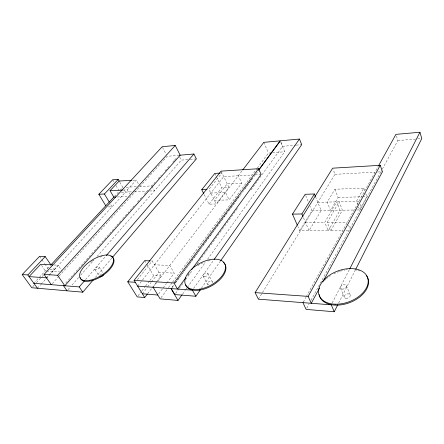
<?xml version="1.0" encoding="UTF-8"?>
<svg xmlns="http://www.w3.org/2000/svg" width="444" height="444" viewBox="0 0 444 444"><rect width="100%" height="100%" fill="white"/><g stroke="black" fill="none" stroke-linecap="round" stroke-linejoin="round"><path stroke-width="0.33" stroke-dasharray="2.22 1.67" d="M338.633 303.102L355.516 269.697M332.195 302.986L349.306 269.697M306.737 308.169L309.052 303.918M311.028 300.272L382.001 169.691M382.334 169.081L397.846 140.537L396.298 135.603M365.756 193.578L366.849 196.614L359.612 209.907L358.48 206.849M303.296 302.031L305.971 297.186M306.305 296.581L378.188 166.45M334.904 189.233L338.089 197.491L330.491 210.423L327.189 202.103L334.904 189.233L363.797 188.112L356.438 201.337L357.57 204.395M330.675 230.836L342.418 210.212L339.172 201.787L327.228 222.316L330.675 230.836L343.134 230.874M328.221 230.83L340.015 210.256L336.752 201.854L324.764 222.327L328.221 230.83L299.706 230.741L297.835 226.434M299.706 230.741L311.988 210.75L310.156 206.321M258.414 299.173L334.998 174.326L333.128 169.403M201.41 288.295L220.041 261.61M193.606 288.456L213.658 260.156M182.462 294.228L185.287 290.287M185.692 289.721L186.907 288.034M187.313 287.473L205.5 262.132M207.52 259.313L284.726 151.759L280.935 142.657M175.58 293.44L178.838 288.966M179.243 288.406L184.132 281.69M185.758 279.454L192.274 270.501M197.158 263.792L237.867 207.848M250.893 189.943L257.004 181.552M257.409 180.991L282.65 146.309L295.582 145.188M188.106 274.525L189.738 272.289M171.895 287.479L173.537 285.248M175.186 283.017L176.834 280.786M177.245 280.231L178.477 278.555M178.893 278L189.594 263.503M190.01 262.942L191.242 261.272M191.653 260.717L192.89 259.041M193.301 258.486L194.539 256.81M194.949 256.255L202.359 246.215M202.769 245.66L204.007 243.989M204.418 243.429L205.655 241.758M206.066 241.197L207.298 239.527M207.714 238.966L208.946 237.296M209.357 236.741L210.595 235.065M211.005 234.51L215.124 228.932M215.534 228.377L216.772 226.701M217.183 226.146L218.415 224.47M218.825 223.915L220.063 222.244M220.474 221.684L221.711 220.013M222.122 219.453L223.354 217.782M223.77 217.221L225.003 215.551M225.413 214.99L227.889 211.649M228.299 211.089L229.531 209.418M229.942 208.858L231.18 207.187M231.59 206.632L232.828 204.956M233.239 204.401L234.471 202.725M234.887 202.17L236.119 200.494M236.53 199.939L237.768 198.268M238.178 197.708L239.416 196.037M244.355 189.344L245.588 187.673M246.004 187.113L247.236 185.442M247.647 184.882L248.884 183.211M249.295 182.656L250.533 180.98M250.943 180.425L252.175 178.749M172.1 287.496L173.743 285.264M175.391 283.033L257.309 172.05M160.967 297.758L167.993 288.3M168.404 287.745L172.128 282.734M172.538 282.179L256.86 168.659M257.276 168.104L268.437 153.075L271.828 152.803M158.641 293.945L162.737 288.478M163.148 287.934L166.428 283.561M166.839 283.011L174.215 273.171L169.786 265.473L154.451 264.779M241.725 183.111L227.173 183.833L214.435 200.349L229.148 199.883L241.725 183.111L238.295 175.763M147.652 293.684L151.859 288.184M152.281 287.634L156.066 282.684M156.488 282.134L161.111 276.079L152.198 260.955L150.161 260.872M204.185 194.511L209.074 204.157L216.239 203.963L228.893 187.407L221.068 171.134M153.136 287.279L242.346 170.457M142.38 293.767L147.336 287.34M147.752 286.807L151.054 282.517M151.471 281.984L158.908 272.339L174.215 273.171M138.056 295.798L141.436 291.442M141.858 290.892L145.232 286.535M145.654 285.991L149.456 281.091M149.878 280.547L153.674 275.641L161.111 276.079M209.074 204.157L221.8 187.734L228.893 187.407M137.662 286.152L223.704 176.612L252.27 174.953M137.396 279.631L152.198 260.955M95.366 277.422L111.971 257.931M85.564 279.592L105.877 256.044M67.938 289.76L70.213 287.157M72.033 285.076L78.865 277.261M80.686 275.18L93.895 260.073M97.075 256.438L181.307 160.112L189.505 159.446M65.751 283.072L115.623 226.734M116.789 225.419L122.028 219.497M122.766 218.664L128.893 211.744M130.12 210.356L135.298 204.506M137.479 202.048L142.158 196.753M144.372 194.256L148.107 190.038M151.265 186.469L154.945 182.312M158.164 178.677L161.383 175.041M165.057 170.885L169.197 166.211M172.871 162.06L174.253 160.5M174.714 159.979L176.551 157.903M52.237 283.672L58.736 276.473M59.113 276.051L167.183 156.316L179.498 155.25M46.509 277.855L48.368 275.829M48.834 275.319L58.131 265.19L62.005 270.857M123.11 190.06L127.239 189.86L136.28 180.009L139.266 185.331M37.407 288.234L40.693 284.66M41.064 284.249L46.087 278.771M46.315 278.521L48.829 275.779M49.284 275.286L125.53 192.124L123.199 188.09M33.849 283.289L38.894 277.85M39.355 277.35L49.85 266.039M114.263 196.609L119.658 190.792M119.98 190.448L122.805 187.401M32.712 286.73L34.121 285.209M36.469 282.673L41.636 277.089M42.102 276.579L43.512 275.058M296.265 145.127L301.709 144.655M397.846 140.537L417.01 138.955M417.693 138.894L421.8 138.556M190.187 159.39L196.337 158.897M272.511 152.747L284.726 151.759M220.651 173.049L221.95 172.966L208.946 189.372L216.239 203.963M132.85 180.214L136.28 180.009M254.989 174.792L261.111 174.437M334.998 174.326L374.869 172.178M377.622 172.028L382.434 171.767M126.229 187.224L136.597 186.685M139.355 186.547L151.77 185.903M121.373 192.313L133.799 191.747M134.488 191.719L146.886 191.153M149.645 191.025L154.468 190.803L152.07 186.447M210.789 193.057L225.541 192.463L229.148 199.883M117.249 196.958L126.873 196.575M338.089 197.491L362.054 196.759M362.737 196.742L366.849 196.614M108.353 206.915L112.066 206.815L110.328 203.907M317.81 202.347L358.957 201.271M311.988 210.75L356.144 209.968M356.682 209.962L362.115 209.862M305.483 222.438L324.764 222.327M327.228 222.316L347.391 222.2M345.898 230.88L350.743 230.897M54.101 264.979L58.131 265.19M49.928 269.547L54.307 269.802L52.409 267.049M46.664 271.007L59.424 271.784M41.447 265.39L45.321 270.923M39.555 256.366L41.459 259.096M41.836 259.646L44.5 263.464M44.877 264.014L47.919 268.381M94.927 269.552L98.696 275.347M99.051 267.044A2.414 1.121 -32.5 0 1 96.409 269.797A2.414 1.121 -32.5 0 1 95.516 268.065A2.414 1.121 -32.5 0 1 99.051 267.044L102.792 272.844M144.733 260.656L146.453 263.536M146.798 264.113L153.674 275.641M112.659 179.787L114.324 182.651M115.989 185.509L119.325 191.236M119.802 182.195L122.871 187.512M127.239 189.86L129.631 194.028M203.152 276.312L207.581 284.388M207.836 273.365L212.221 281.452M162.493 147.336L166.245 154.523M179.77 157.109L181.307 160.112M214.818 173.41L216.034 175.902M216.339 176.523L221.8 187.734M263.808 142.352L268.437 153.075M303.474 217.71L309.024 230.769L321.156 210.589L315.712 197.175M340.493 288.162L344.328 297.336M280.869 142.036L282.65 146.309M305.7 195.565L308.319 201.892M346.387 285.603L350.166 294.81M348.59 225.308L350.266 229.653M360.084 204.34L361.438 208.025M363.797 188.112L364.885 191.148M324.459 280.675A25.769 16.406 -20.5 0 1 325.852 279.298M326.346 278.849A25.769 16.406 -20.5 0 1 330.497 275.718M333.827 273.804A25.769 16.406 -20.5 0 1 339.843 271.328M340.465 271.14A25.769 16.406 -20.5 0 1 344.871 270.08M346.126 269.88A25.769 16.406 -20.5 0 1 347.513 269.708M354.867 269.769A25.769 16.406 -20.5 0 1 356.732 270.091M357.908 270.368A25.769 16.406 -20.5 0 1 359.807 270.973M208.958 284.82A2.758 1.548 -29.1 0 1 207.764 282.767A2.758 1.548 -29.1 0 1 211.588 281.08A2.758 1.548 -29.1 0 1 211.466 283.716M187.44 275.585A22.233 12.249 -29 0 1 189.688 272.472M197.685 265.634A22.233 12.249 -29 0 1 204.95 262.016M208.031 261.017A22.233 12.249 -29 0 1 211.205 260.317M99.684 275.419A2.398 1.138 -32.7 0 1 100.028 275.002M100.466 274.597A2.398 1.138 -32.7 0 1 101.521 273.954M90.454 262.143A19.325 8.974 -32.5 0 1 91.464 261.449M91.975 261.111A19.325 8.974 -32.5 0 1 93.551 260.14M100.022 257.109A19.325 8.974 -32.5 0 1 103.596 256.099M345.882 298.279A3.191 2.07 -20.2 0 0 350.322 295.327A3.191 2.07 -20.2 0 0 345.549 294.633A3.191 2.07 -20.2 0 0 345.882 298.279M342.046 289.083A3.219 2.048 -20.5 0 0 346.536 286.119A3.219 2.048 -20.5 0 0 341.741 285.47A3.219 2.048 -20.5 0 0 342.046 289.083M204.54 276.729A2.781 1.532 -29 0 0 208.014 273.72A2.781 1.532 -29 0 0 203.935 274.076A2.781 1.532 -29 0 0 204.54 276.729"/><path stroke-width="0.67" d="M302.963 302.636L306.077 309.385L334.254 311.76L337.695 304.956M355.827 269.081L421.8 138.556L419.946 132.24L395.909 134.371L378.521 165.845M349.622 269.081L419.946 132.24M319.514 288.062L311.277 303.28L308.147 296.387L380.253 165.307L332.661 168.176L255.111 292.629L258.414 299.173L331.246 304.834L334.254 311.76M322.805 281.973L382.434 171.767L380.253 165.307M302.947 216.467L301.887 213.975L314.413 193.978L305.172 194.3L292.491 214.113L297.302 225.202M171.273 288.611L174.769 294.561L195.859 296.248L200.616 289.433M220.435 261.044L301.709 144.655L299.467 139.044L280.364 140.82L258.541 170.374M214.058 259.59L299.467 139.044M153.136 287.279L160.14 298.873L178.011 300.421L182.057 294.794M185.659 277.883L177.5 289.066L173.981 283L134.082 280.358L221.068 171.134L258.552 168.714L261.111 174.437L191.775 269.491M258.763 169.83L280.175 140.837L263.808 142.352L242.768 169.908M173.981 283L258.552 168.714M150.161 260.872L144.733 260.656L127.755 281.779L137.213 296.886L144.711 297.536L147.236 294.233M203.574 193.307L201.743 189.688L214.818 173.41L220.002 173.088M50.888 264.852L45.188 256.599L39.555 256.366L22.2 274.547L31.774 287.745L82.8 292.169L93.123 280.053M112.421 257.403L196.337 158.897L193.906 154.001L179.537 155.25M33.849 283.289L79.243 286.918L84.66 280.641M106.327 255.522L193.906 154.001M57.62 275.302L175.214 145.443L180.181 155.189L64.857 285.769L57.62 275.302L44.084 274.403L51.321 284.687M50.794 265.024L113.864 197.042M44.084 274.403L162.182 146.736L175.214 145.443M115.878 197.014L113.814 197.092L110.034 190.692L119.136 181.041L131.48 180.297M22.2 274.547L27.833 274.936L45.188 256.599M105.8 205.811L98.84 194.261L104.418 194.011L118.209 179.437L119.208 181.169M98.84 194.261L112.659 179.787L118.209 179.437M110.034 190.692L122.422 190.093M201.743 189.688L206.982 189.455M292.491 214.113L301.887 213.975M52.758 264.907L40.67 264.28L29.043 276.618L46.509 277.855M127.755 281.779L135.281 282.295M255.111 292.629L308.147 296.387M137.662 286.152L192.402 290.154L195.859 296.248M142.38 293.767L157.82 295.038M27.833 274.936L37.407 288.234M63.464 285.659L67.027 290.803M79.243 286.918L82.8 292.169M134.082 280.358L144.711 297.536M104.418 194.011L109.285 202.159M171.068 288.594L178.011 300.421M314.413 193.978L315.451 196.537M366.15 275.297A25.769 16.406 -20.5 0 1 350.655 302.253A25.769 16.406 -20.5 0 1 319.114 294.516M223.26 262.276A22.233 12.249 -29 0 1 212.815 285.153A22.233 12.249 -29 0 1 185.703 284.893M103.53 274.681A2.398 1.138 -32.7 0 1 102.02 276.273A2.398 1.138 -32.7 0 1 99.983 276.851M110.822 256.238A19.325 8.974 -32.5 0 1 103.169 275.219A19.325 8.974 -32.5 0 1 80.148 277.506M335.048 304.196A25.791 16.389 -20.5 0 0 367.793 278.177A25.791 16.389 -20.5 0 0 327.267 276.84A25.791 16.389 -20.5 0 0 335.048 304.196M199.867 289.144A22.25 12.232 -29 0 0 224.842 263.964A22.25 12.232 -29 0 0 190.82 269.946A22.25 12.232 -29 0 0 199.867 289.144M89.599 280.336A19.336 8.958 -32.5 0 0 113.475 259.013A19.336 8.958 -32.5 0 0 86.613 264.158A19.336 8.958 -32.5 0 0 89.599 280.336"/></g></svg>
